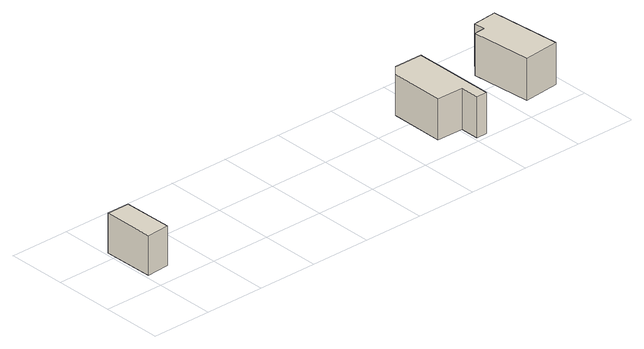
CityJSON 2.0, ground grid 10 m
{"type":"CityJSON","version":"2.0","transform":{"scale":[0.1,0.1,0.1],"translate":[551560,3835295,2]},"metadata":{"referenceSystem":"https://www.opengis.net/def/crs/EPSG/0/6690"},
"CityObjects":{
"building1":{"type":"Building","attributes":{"計測周辺長":44.89,"1/2500図郭":70,"区名":"生野区","町丁目名称":"小路東６丁目","街区番号":4,"class":"3001","usage":"411","measuredHeight":6.5,"storeysAboveGround":2,"BuildingDetailAttribute.buildingRoofEdgeArea":73.4,"BuildingDetailAttribute.buildingStructureType":"601","BuildingDetailAttribute.buildingStructureOrgType":"1","BuildingDetailAttribute.detailedUsage":"1120","BuildingDetailAttribute.specifiedBuildingCoverageRate":0.8,"BuildingDetailAttribute.surveyYear":2017,"BuildingRiverFloodingRiskAttribute.description":"2","BuildingRiverFloodingRiskAttribute.rank":"2","BuildingRiverFloodingRiskAttribute.depth":1.44,"BuildingRiverFloodingRiskAttribute.adminType":"1","BuildingRiverFloodingRiskAttribute.scale":"2","BuildingRiverFloodingRiskAttribute.duration":39.05,"BuildingIDAttribute.prefecture":"27","BuildingIDAttribute.city":"27116"},"geometry":[{"type":"Solid","lod":"1","boundaries":[[[[0,1,2,3]],[[2,4,5,3]],[[1,6,4,2]],[[0,7,6,1]],[[3,5,7,0]],[[4,6,7,5]]]]}]},
"building2":{"type":"Building","attributes":{"計測周辺長":30.9,"1/2500図郭":70,"区名":"生野区","町丁目名称":"小路東６丁目","街区番号":7,"class":"3001","usage":"412","measuredHeight":6.7,"storeysAboveGround":2,"BuildingDetailAttribute.buildingRoofEdgeArea":59.86,"BuildingDetailAttribute.buildingStructureType":"601","BuildingDetailAttribute.buildingStructureOrgType":"1","BuildingDetailAttribute.detailedUsage":"1130","BuildingDetailAttribute.specifiedBuildingCoverageRate":0.8,"BuildingDetailAttribute.surveyYear":2017,"BuildingRiverFloodingRiskAttribute.description":"2","BuildingRiverFloodingRiskAttribute.rank":"2","BuildingRiverFloodingRiskAttribute.depth":1.52,"BuildingRiverFloodingRiskAttribute.adminType":"1","BuildingRiverFloodingRiskAttribute.scale":"2","BuildingRiverFloodingRiskAttribute.duration":37.2,"BuildingIDAttribute.prefecture":"27","BuildingIDAttribute.city":"27116"},"geometry":[{"type":"Solid","lod":"1","boundaries":[[[[8,9,10,11,12,13,14]],[[13,15,16,14]],[[12,17,15,13]],[[11,18,17,12]],[[10,19,18,11]],[[9,20,19,10]],[[8,21,20,9]],[[14,16,21,8]],[[15,17,18,19,20,21,16]]]]}]},
"building3":{"type":"Building","attributes":{"計測周辺長":35.35,"1/2500図郭":70,"区名":"生野区","町丁目名称":"小路東６丁目","街区番号":7,"class":"3001","usage":"411","measuredHeight":6.9,"storeysAboveGround":2,"BuildingDetailAttribute.buildingRoofEdgeArea":75.95,"BuildingDetailAttribute.buildingStructureType":"601","BuildingDetailAttribute.buildingStructureOrgType":"1","BuildingDetailAttribute.detailedUsage":"1110","BuildingDetailAttribute.specifiedBuildingCoverageRate":0.8,"BuildingDetailAttribute.surveyYear":2017,"BuildingRiverFloodingRiskAttribute.description":"2","BuildingRiverFloodingRiskAttribute.rank":"2","BuildingRiverFloodingRiskAttribute.depth":1.51,"BuildingRiverFloodingRiskAttribute.adminType":"1","BuildingRiverFloodingRiskAttribute.scale":"2","BuildingRiverFloodingRiskAttribute.duration":35.72,"BuildingIDAttribute.prefecture":"27","BuildingIDAttribute.city":"27116"},"geometry":[{"type":"Solid","lod":"1","boundaries":[[[[22,23,24,25,26,27]],[[26,28,29,27]],[[25,30,28,26]],[[24,31,30,25]],[[23,32,31,24]],[[22,33,32,23]],[[27,29,33,22]],[[28,30,31,32,33,29]]]]}]}
},
"vertices":[
[5,117,10],[43,117,10],[44,35,10],[6,32,10],[44,35,75],[6,32,75],[43,117,75],[5,117,75],
[604,7,11],[604,39,11],[559,39,11],[560,130,11],[574,146,11],[622,146,11],[622,7,11],[622,146,78],[622,7,78],[574,146,78],[560,130,78],[559,39,78],[604,39,78],[604,7,78],
[717,138,11],[735,139,11],[734,158,11],[775,162,11],[785,43,11],[725,37,11],[785,43,80],[725,37,80],[775,162,80],[734,158,80],[735,139,80],[717,138,80]
]}
